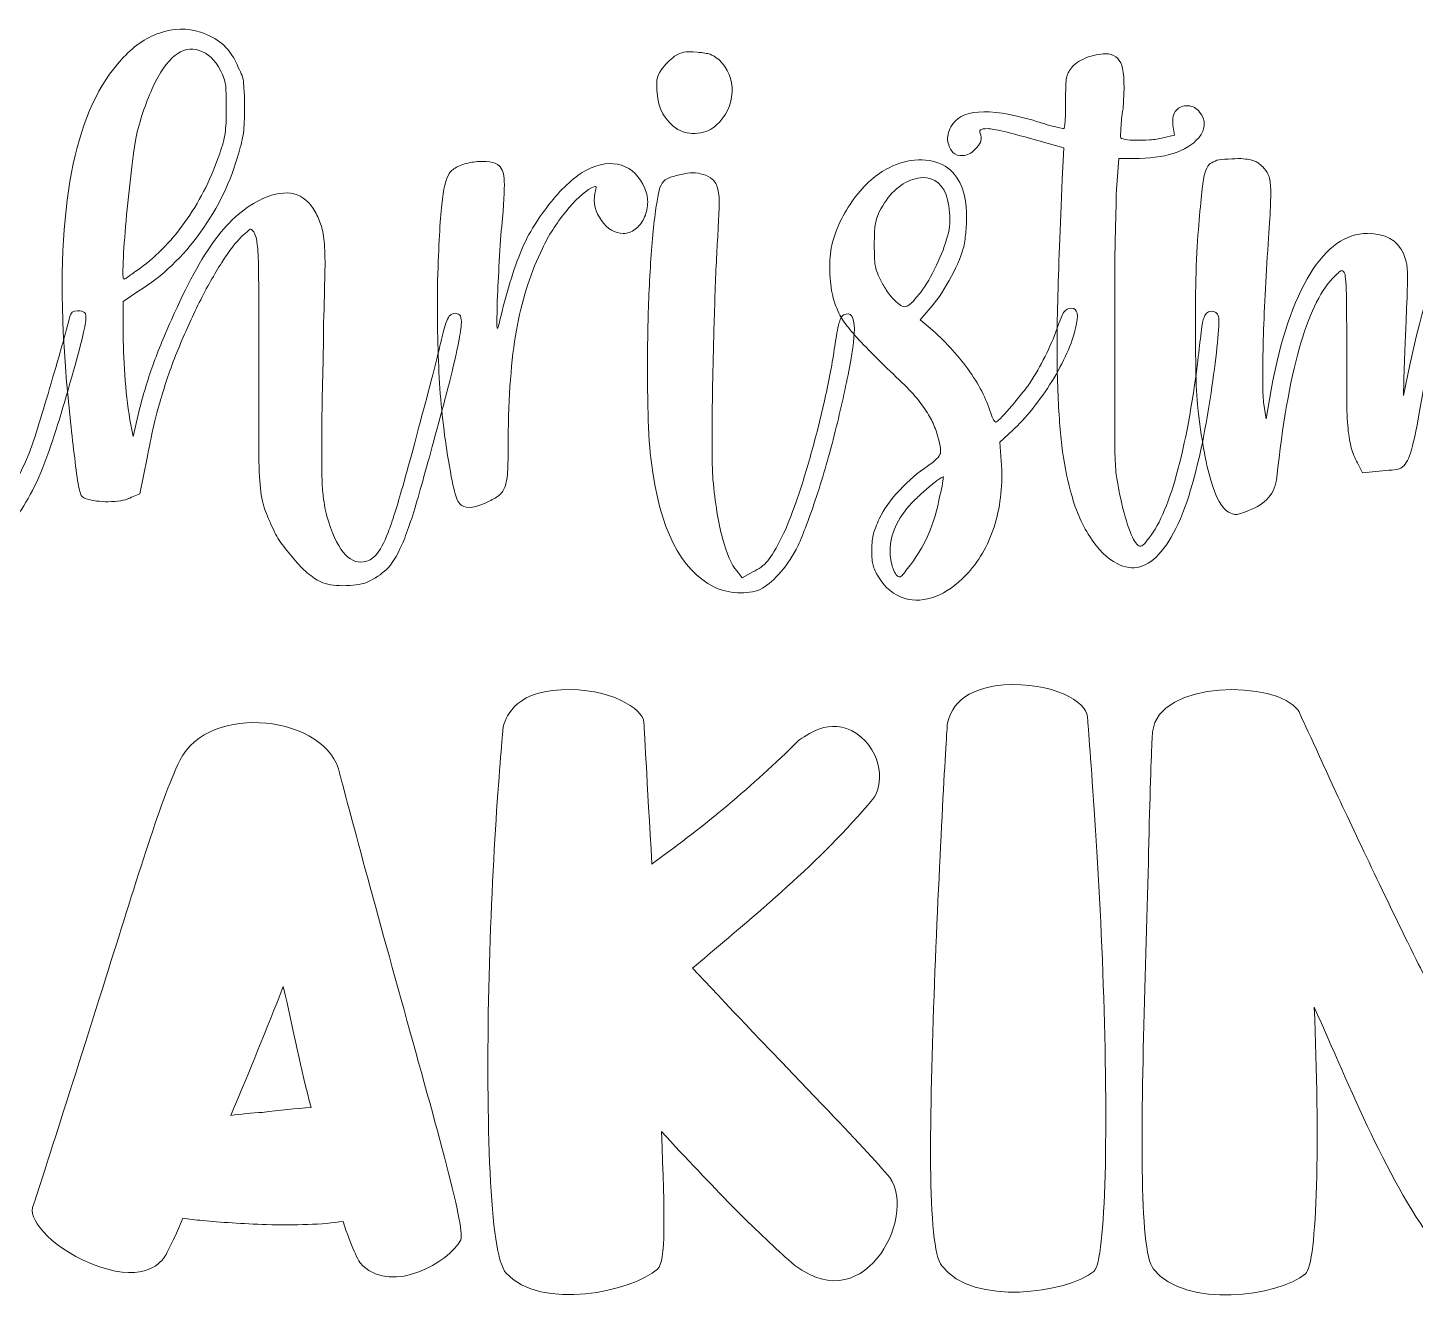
# Model space of a CAD drawing. Header units: inches. Extents: x 93 to 987, y -814 to -266.
# Drawn here: x 321.8 to 686.9, y -603.7 to -265.6 of the extents above; entities that cross this region are included whole.
import ezdxf

# ---------------------------------------------------------------- set-up
doc = ezdxf.new("R2010")
doc.units = ezdxf.units.IN
doc.header["$MEASUREMENT"] = 0
doc.layers.add('Layer 1', color=7, linetype='Continuous')

# ---------------------------------------------------------------- blocks, each defined once
blk = doc.blocks.new('block 51')
at = {"layer": 'Layer 1', "lineweight": 0}
for points, knots in [([(604.83, -517.55), (606.08, -553.37), (605.67, -590.03), (602.31, -592.96), (595.19, -598.62), (570.68, -602.18), (562.3, -591.5), (558.32, -586.26), (559.16, -551.48), (560.41, -517.13), (561.04, -500.16), (561.88, -483.4), (562.51, -470.83), (563.14, -458.05), (563.77, -449.46), (563.77, -449.04), (564.18, -446.94), (565.65, -439.61), (578.64, -438.57), (591.42, -437.73), (600.43, -442.96), (600.64, -446.94), (600.64, -446.94), (603.57, -481.93), (604.83, -517.55)], [0, 0, 0, 0, 1, 1, 1, 2, 2, 2, 3, 3, 3, 4, 4, 4, 5, 5, 5, 6, 6, 6, 7, 7, 7, 8, 8, 8, 8]), ([(743.72, -458.89), (743.72, -458.89), (743.09, -467.06), (742.67, -479), (741.83, -491.36), (741.21, -507.28), (741, -523.83), (740.58, -540.17), (740.79, -556.51), (740.58, -569.5), (740.58, -582.07), (740.16, -591.08), (738.48, -592.54), (732.83, -597.36), (713.13, -602.18), (702.45, -596.52), (699.93, -595.06), (696.58, -591.5), (693.23, -587.31), (679.83, -569.92), (669.77, -544.36), (660.34, -523.41), (661.81, -557.56), (661.18, -590.87), (658.04, -593.59), (650.91, -599.46), (626.4, -602.81), (618.02, -592.33), (614.04, -587.1), (614.88, -552.32), (615.72, -518.59), (616.14, -501.83), (616.77, -485.07), (616.98, -472.5), (617.39, -459.93), (617.61, -451.55), (617.81, -450.92), (619.28, -437.1), (650.5, -437.31), (656.15, -445.27), (656.15, -445.27), (659.92, -453.44), (665.58, -465.8), (671.24, -477.95), (678.99, -494.29), (687.16, -510.84), (690.09, -516.71), (693.23, -522.57), (695.95, -528.44), (696.17, -525.92), (696.38, -523.41), (696.58, -521.11), (698.26, -504.35), (700.56, -488.01), (702.87, -475.86), (704.96, -463.7), (706.85, -455.53), (706.85, -455.11), (707.69, -453.02), (710.41, -446.53), (723.19, -447.78), (735.97, -448.83), (744.14, -455.53), (743.72, -458.89)], [0, 0, 0, 0, 1, 1, 1, 2, 2, 2, 3, 3, 3, 4, 4, 4, 5, 5, 5, 6, 6, 6, 7, 7, 7, 8, 8, 8, 9, 9, 9, 10, 10, 10, 11, 11, 11, 12, 12, 12, 13, 13, 13, 14, 14, 14, 15, 15, 15, 16, 16, 16, 17, 17, 17, 18, 18, 18, 19, 19, 19, 20, 20, 20, 21, 21, 21, 21]), ([(521.87, -589.82), (517.89, -586.26), (512.86, -581.44), (507.2, -575.78), (501.55, -569.92), (495.05, -563.21), (488.56, -556.09), (489.39, -578.72), (489.81, -590.24), (487.51, -592.33), (481.01, -598.2), (456.71, -603.44), (447.7, -593.38), (443.1, -588.35), (442.47, -552.74), (443.1, -518.38), (443.52, -501.41), (444.35, -484.23), (445.19, -471.67), (446.03, -458.89), (446.87, -450.3), (446.87, -449.67), (447.5, -447.78), (449.17, -440.45), (462.16, -439.82), (474.94, -439.19), (483.74, -444.85), (483.95, -448.41), (483.95, -448.41), (484.79, -464.33), (486.04, -485.7), (486.04, -485.7), (486.88, -485.07), (486.88, -485.07), (499.87, -475.65), (512.44, -465.38), (524.59, -453.23), (526.48, -451.97), (532.76, -446.74), (539.88, -451.34), (547.01, -456.16), (547.01, -465.38), (544.07, -468.73), (530.25, -485.28), (513.69, -498.69), (496.73, -513.14), (496.73, -513.14), (501.55, -518.17), (501.55, -518.17), (504.9, -521.73), (508.46, -525.72), (530.87, -548.97), (539.05, -557.56), (545.54, -564.47), (548.68, -568.24), (556.01, -578.51), (541.35, -607.42), (521.87, -589.82)], [0, 0, 0, 0, 1, 1, 1, 2, 2, 2, 3, 3, 3, 4, 4, 4, 5, 5, 5, 6, 6, 6, 7, 7, 7, 8, 8, 8, 9, 9, 9, 10, 10, 10, 11, 11, 11, 12, 12, 12, 13, 13, 13, 14, 14, 14, 15, 15, 15, 16, 16, 16, 17, 17, 17, 18, 18, 18, 19, 19, 19, 19]), ([(435.76, -584.58), (432.62, -590.66), (417.96, -598.83), (410, -591.5), (408.74, -590.45), (406.85, -586.05), (404.76, -579.77), (399.52, -580.6), (391.98, -580.81), (384.65, -580.6), (378.36, -580.39), (372.29, -579.97), (367.89, -579.55), (365.79, -579.35), (364.12, -579.14), (362.65, -578.93), (360.14, -584.79), (358.25, -588.35), (358.04, -588.77), (357, -590.45), (352.8, -595.89), (340.65, -591.7), (328.5, -587.52), (322.22, -579.55), (323.05, -576.2), (323.05, -576.2), (332.69, -546.45), (342.33, -515.66), (349.66, -492.62), (356.57, -469.15), (361.81, -458.47), (369.36, -442.96), (400.78, -446.53), (403.92, -462.03), (403.92, -462.03), (411.67, -491.36), (420.05, -521.32), (428.22, -551.06), (437.02, -581.23), (435.76, -584.58)], [0, 0, 0, 0, 1, 1, 1, 2, 2, 2, 3, 3, 3, 4, 4, 4, 5, 5, 5, 6, 6, 6, 7, 7, 7, 8, 8, 8, 9, 9, 9, 10, 10, 10, 11, 11, 11, 12, 12, 12, 13, 13, 13, 13]), ([(396.38, -549.81), (393.66, -539.75), (391.77, -529.49), (389.05, -517.96), (384.65, -529.07), (380.25, -539.96), (375.22, -551.9), (377.73, -551.48), (380.88, -551.27), (383.6, -551.06), (388, -550.43), (392.4, -550.02), (396.38, -549.81)], [0, 0, 0, 0, 1, 1, 1, 2, 2, 2, 3, 3, 3, 4, 4, 4, 4])]:
    blk.add_open_spline(points, degree=3, knots=knots, dxfattribs=at)
blk = doc.blocks.new('block 52')
at = {"layer": 'Layer 1', "lineweight": 0}
for points, knots in [([(435.12, -340.96), (435.56, -341.11), (435.81, -341.62), (435.89, -342.49), (435.96, -343.37), (435.81, -344.83), (435.45, -346.87), (435.08, -348.92), (434.5, -351.65), (433.7, -355.08), (432.89, -358.51), (431.76, -362.85), (430.31, -368.11), (427.97, -376.86), (426.04, -383.9), (424.51, -389.23), (422.97, -394.56), (421.55, -398.71), (420.24, -401.7), (418.92, -404.7), (417.57, -406.85), (416.19, -408.16), (414.8, -409.47), (413.16, -410.57), (411.26, -411.44), (410.09, -412.03), (408.23, -412.36), (405.68, -412.43), (403.13, -412.51), (401.05, -412.25), (399.44, -411.66), (398.57, -411.37), (397.51, -410.75), (396.27, -409.8), (395.03, -408.86), (393.82, -407.72), (392.66, -406.41), (391.49, -405.1), (390.32, -403.67), (389.15, -402.14), (387.99, -400.61), (387.11, -399.19), (386.53, -397.87), (385.5, -395.68), (384.7, -393.79), (384.12, -392.18), (383.54, -390.58), (383.14, -388.46), (382.92, -385.83), (382.7, -383.21), (382.59, -379.6), (382.59, -375), (382.59, -370.4), (382.59, -364.02), (382.59, -355.85), (382.59, -348.26), (382.59, -342.2), (382.59, -337.68), (382.59, -333.16), (382.55, -329.62), (382.48, -327.06), (382.4, -324.51), (382.26, -322.68), (382.04, -321.59), (381.82, -320.5), (381.56, -319.73), (381.27, -319.29), (380.84, -318.71), (380.51, -318.49), (380.29, -318.63), (380.07, -318.78), (379.38, -319.37), (378.21, -320.39), (376.6, -321.99), (374.82, -324.33), (372.85, -327.39), (370.88, -330.45), (368.91, -333.96), (366.94, -337.9), (364.97, -341.84), (363.11, -345.96), (361.36, -350.26), (359.61, -354.57), (358.14, -358.77), (356.98, -362.85), (356.39, -364.6), (355.74, -367.05), (355.01, -370.18), (354.28, -373.32), (353.69, -376.2), (353.26, -378.83), (353.26, -378.83), (351.29, -388.24), (351.29, -388.24), (351.29, -388.24), (349.1, -389.12), (349.1, -389.12), (347.93, -389.85), (346.18, -390.25), (343.85, -390.32), (341.51, -390.4), (339.54, -390.21), (337.93, -389.77), (336.76, -389.48), (336.07, -389.12), (335.86, -388.68), (335.64, -388.24), (335.31, -386.93), (334.87, -384.74), (334.58, -382.41), (334.25, -379.7), (333.88, -376.64), (333.52, -373.58), (333.15, -370.29), (332.79, -366.79), (332.43, -363.29), (332.1, -359.75), (331.81, -356.18), (331.52, -352.6), (331.3, -349.14), (331.15, -345.78), (329.54, -310.61), (334.65, -286.68), (346.47, -273.98), (349.39, -270.63), (352.71, -268.29), (356.43, -266.98), (360.15, -265.66), (363.76, -265.59), (367.27, -266.76), (369.45, -267.49), (371.32, -268.48), (372.85, -269.71), (374.38, -270.95), (375.73, -272.82), (376.9, -275.29), (377.33, -276.32), (377.7, -277.12), (377.99, -277.7), (378.28, -278.29), (378.46, -278.94), (378.54, -279.67), (378.61, -280.41), (378.68, -281.28), (378.76, -282.3), (378.83, -283.32), (378.87, -284.71), (378.87, -286.46), (378.87, -289.38), (378.76, -291.64), (378.54, -293.24), (378.32, -294.85), (377.92, -296.6), (377.33, -298.5), (375.29, -305.94), (371.93, -312.91), (367.27, -319.4), (362.59, -325.9), (357.2, -331.04), (351.07, -334.83), (351.07, -334.83), (346.91, -337.68), (346.91, -337.68), (346.91, -337.68), (346.91, -344.9), (346.91, -344.9), (346.91, -348.84), (347.05, -352.86), (347.35, -356.94), (347.64, -361.03), (348.08, -364.97), (348.66, -368.76), (348.66, -368.76), (349.54, -373.14), (349.54, -373.14), (349.54, -373.14), (350.85, -367.45), (350.85, -367.45), (351.87, -363.22), (353.07, -359.13), (354.46, -355.19), (355.85, -351.25), (357.56, -347.02), (359.61, -342.49), (363.55, -333.45), (367.41, -326.37), (371.21, -321.26), (375, -316.16), (379.16, -312.58), (383.68, -310.54), (389.95, -307.77), (394.55, -308.93), (397.47, -314.04), (398.05, -315.21), (398.57, -316.41), (399.01, -317.65), (399.44, -318.89), (399.73, -320.53), (399.88, -322.57), (400.02, -324.62), (400.06, -327.28), (399.99, -330.56), (399.91, -333.85), (399.81, -338.12), (399.66, -343.37), (399.66, -346), (399.62, -348.84), (399.55, -351.91), (399.48, -354.97), (399.41, -357.96), (399.33, -360.88), (399.26, -363.8), (399.22, -366.57), (399.22, -369.2), (399.22, -371.82), (399.22, -374.09), (399.22, -375.98), (399.22, -378.9), (399.22, -381.28), (399.22, -383.1), (399.22, -384.93), (399.3, -386.49), (399.44, -387.8), (399.59, -389.12), (399.73, -390.25), (399.88, -391.2), (400.02, -392.15), (400.24, -393.13), (400.54, -394.15), (403.02, -402.76), (406.23, -406.78), (410.17, -406.19), (411.34, -406.05), (412.43, -405.43), (413.45, -404.33), (414.47, -403.24), (415.53, -401.27), (416.63, -398.42), (417.72, -395.57), (419, -391.56), (420.46, -386.38), (421.91, -381.2), (423.74, -374.45), (425.93, -366.13), (427.1, -361.9), (428.15, -357.89), (429.1, -354.1), (430.05, -350.3), (430.67, -347.75), (430.96, -346.43), (431.54, -343.95), (432.13, -342.31), (432.71, -341.51), (433.29, -340.71), (434.1, -340.52), (435.12, -340.96)], [0, 0, 0, 0, 1, 1, 1, 2, 2, 2, 3, 3, 3, 4, 4, 4, 5, 5, 5, 6, 6, 6, 7, 7, 7, 8, 8, 8, 9, 9, 9, 10, 10, 10, 11, 11, 11, 12, 12, 12, 13, 13, 13, 14, 14, 14, 15, 15, 15, 16, 16, 16, 17, 17, 17, 18, 18, 18, 19, 19, 19, 20, 20, 20, 21, 21, 21, 22, 22, 22, 23, 23, 23, 24, 24, 24, 25, 25, 25, 26, 26, 26, 27, 27, 27, 28, 28, 28, 29, 29, 29, 30, 30, 30, 31, 31, 31, 32, 32, 32, 33, 33, 33, 34, 34, 34, 35, 35, 35, 36, 36, 36, 37, 37, 37, 38, 38, 38, 39, 39, 39, 40, 40, 40, 41, 41, 41, 42, 42, 42, 43, 43, 43, 44, 44, 44, 45, 45, 45, 46, 46, 46, 47, 47, 47, 48, 48, 48, 49, 49, 49, 50, 50, 50, 51, 51, 51, 52, 52, 52, 53, 53, 53, 54, 54, 54, 55, 55, 55, 56, 56, 56, 57, 57, 57, 58, 58, 58, 59, 59, 59, 60, 60, 60, 61, 61, 61, 62, 62, 62, 63, 63, 63, 64, 64, 64, 65, 65, 65, 66, 66, 66, 67, 67, 67, 68, 68, 68, 69, 69, 69, 70, 70, 70, 71, 71, 71, 72, 72, 72, 73, 73, 73, 74, 74, 74, 75, 75, 75, 76, 76, 76, 77, 77, 77, 78, 78, 78, 79, 79, 79, 80, 80, 80, 81, 81, 81, 82, 82, 82, 83, 83, 83, 84, 84, 84, 85, 85, 85, 85]), ([(350.41, -293.9), (349.97, -296.24), (349.5, -299.52), (348.99, -303.75), (348.48, -307.98), (348.04, -312.18), (347.68, -316.34), (347.31, -320.5), (347.05, -324.11), (346.91, -327.17), (346.76, -330.24), (346.83, -331.77), (347.13, -331.77), (347.27, -331.77), (347.75, -331.48), (348.55, -330.89), (349.35, -330.31), (350.26, -329.66), (351.29, -328.92), (355.96, -325.57), (360.11, -321.23), (363.76, -315.9), (367.41, -310.57), (370.25, -304.85), (372.3, -298.72), (373.03, -296.68), (373.5, -294.89), (373.72, -293.35), (373.94, -291.82), (374.05, -289.6), (374.05, -286.68), (374.05, -283.61), (373.98, -281.57), (373.83, -280.55), (373.68, -279.53), (373.25, -278.29), (372.52, -276.83), (371.06, -274.06), (369.2, -272.31), (366.94, -271.57), (364.67, -270.84), (362.52, -271.28), (360.48, -272.89), (358.44, -274.64), (356.54, -277.37), (354.79, -281.1), (353.04, -284.82), (351.58, -289.09), (350.41, -293.9)], [0, 0, 0, 0, 1, 1, 1, 2, 2, 2, 3, 3, 3, 4, 4, 4, 5, 5, 5, 6, 6, 6, 7, 7, 7, 8, 8, 8, 9, 9, 9, 10, 10, 10, 11, 11, 11, 12, 12, 12, 13, 13, 13, 14, 14, 14, 15, 15, 15, 16, 16, 16, 16]), ([(492.9, -292.37), (489.4, -290.04), (487.58, -286.82), (487.43, -282.74), (487.28, -280.99), (487.28, -279.75), (487.43, -279.02), (487.58, -278.29), (487.94, -277.48), (488.53, -276.61), (489.54, -275.29), (490.72, -274.13), (492.03, -273.11), (492.9, -272.53), (493.7, -272.16), (494.44, -272.01), (495.16, -271.87), (496.33, -271.87), (497.94, -272.01), (499.54, -272.16), (500.67, -272.34), (501.33, -272.56), (501.99, -272.78), (502.75, -273.25), (503.63, -273.98), (506.11, -276.32), (507.28, -279.16), (507.13, -282.52), (506.98, -285.88), (505.6, -288.79), (502.97, -291.27), (501.8, -292.44), (500.2, -293.13), (498.16, -293.35), (496.11, -293.57), (494.36, -293.24), (492.9, -292.37)], [0, 0, 0, 0, 1, 1, 1, 2, 2, 2, 3, 3, 3, 4, 4, 4, 5, 5, 5, 6, 6, 6, 7, 7, 7, 8, 8, 8, 9, 9, 9, 10, 10, 10, 11, 11, 11, 12, 12, 12, 12]), ([(631.24, -342.06), (631.53, -340.89), (632.19, -340.27), (633.21, -340.2), (634.23, -340.12), (634.89, -340.6), (635.18, -341.62), (635.32, -342.2), (635.25, -344.1), (634.96, -347.31), (634.67, -350.52), (634.23, -354.24), (633.65, -358.47), (633.06, -362.71), (632.37, -366.98), (631.57, -371.28), (630.77, -375.58), (630, -379.12), (629.27, -381.89), (626.79, -391.96), (623.72, -399.15), (620.08, -403.45), (616.43, -407.76), (612.56, -408.82), (608.48, -406.63), (605.85, -405.32), (603.44, -402.94), (601.25, -399.51), (599.07, -396.09), (597.38, -392.11), (596.22, -387.58), (595.2, -383.79), (594.43, -379.78), (593.92, -375.55), (593.41, -371.32), (593.04, -366.13), (592.82, -360.01), (592.61, -353.88), (592.61, -346.43), (592.82, -337.68), (593.04, -328.92), (593.45, -318.2), (594.03, -305.5), (594.03, -305.5), (594.47, -297.18), (594.47, -297.18), (594.47, -297.18), (585.71, -294.78), (585.71, -294.78), (583.23, -294.05), (580.9, -293.43), (578.71, -292.92), (576.52, -292.41), (575.13, -292.15), (574.55, -292.15), (573.38, -292.15), (572.69, -292.26), (572.47, -292.48), (572.25, -292.7), (572.29, -293.17), (572.58, -293.9), (572.72, -294.63), (572.69, -295.25), (572.47, -295.76), (572.25, -296.27), (571.78, -296.89), (571.05, -297.62), (570.03, -298.64), (568.97, -299.19), (567.87, -299.26), (566.78, -299.34), (565.9, -299.04), (565.25, -298.39), (564.59, -297.73), (564.15, -296.78), (563.93, -295.54), (563.71, -294.3), (563.97, -293.03), (564.7, -291.71), (567.18, -287.04), (574.41, -286.46), (586.37, -289.96), (588.56, -290.69), (590.42, -291.24), (591.95, -291.6), (593.48, -291.97), (594.32, -292.15), (594.47, -292.15), (594.61, -292.15), (594.72, -291.46), (594.8, -290.07), (594.87, -288.69), (594.9, -287.04), (594.9, -285.15), (594.9, -281.79), (594.98, -279.67), (595.12, -278.8), (595.27, -277.92), (595.7, -277.05), (596.44, -276.17), (597.16, -275.15), (598.44, -274.28), (600.27, -273.54), (602.09, -272.82), (603.8, -272.45), (605.41, -272.45), (607.6, -272.45), (609.02, -273.47), (609.68, -275.51), (610.34, -277.56), (610.45, -281.35), (610.01, -286.9), (609.71, -288.79), (609.53, -290.47), (609.46, -291.93), (609.38, -293.39), (609.35, -294.19), (609.35, -294.34), (609.35, -294.63), (609.75, -294.85), (610.56, -294.99), (611.36, -295.14), (612.31, -295.21), (613.4, -295.21), (614.5, -295.21), (615.7, -295.18), (617.01, -295.1), (618.33, -295.03), (619.49, -294.85), (620.52, -294.56), (620.52, -294.56), (623.58, -293.9), (623.58, -293.9), (623.58, -293.9), (623.14, -291.27), (623.14, -291.27), (622.99, -289.38), (623.29, -288.06), (624.02, -287.33), (624.75, -286.46), (625.77, -286.06), (627.08, -286.13), (628.4, -286.21), (629.41, -286.75), (630.15, -287.77), (631.9, -289.96), (631.82, -292.22), (629.93, -294.56), (626.72, -298.21), (621.02, -300.03), (612.85, -300.03), (612.85, -300.03), (608.91, -300.03), (608.91, -300.03), (608.91, -300.03), (608.26, -308.13), (608.26, -308.13), (608.26, -309.3), (608.22, -311.23), (608.15, -313.93), (608.07, -316.63), (608, -319.84), (607.93, -323.56), (607.85, -327.28), (607.82, -331.37), (607.82, -335.82), (607.82, -340.27), (607.82, -344.76), (607.82, -349.28), (607.82, -357.31), (607.82, -363.58), (607.82, -368.11), (607.82, -372.63), (607.85, -376.13), (607.93, -378.61), (608, -381.09), (608.15, -382.95), (608.37, -384.19), (608.58, -385.43), (608.84, -386.78), (609.13, -388.24), (609.86, -391.89), (610.67, -394.92), (611.54, -397.33), (612.42, -399.73), (613.22, -401.23), (613.95, -401.81), (614.53, -402.4), (615.33, -401.96), (616.36, -400.5), (619.28, -397.15), (621.86, -391.34), (624.13, -383.1), (626.39, -374.86), (628.25, -364.9), (629.71, -353.22), (630, -350.45), (630.29, -347.97), (630.59, -345.78), (630.87, -343.59), (631.09, -342.35), (631.24, -342.06)], [0, 0, 0, 0, 1, 1, 1, 2, 2, 2, 3, 3, 3, 4, 4, 4, 5, 5, 5, 6, 6, 6, 7, 7, 7, 8, 8, 8, 9, 9, 9, 10, 10, 10, 11, 11, 11, 12, 12, 12, 13, 13, 13, 14, 14, 14, 15, 15, 15, 16, 16, 16, 17, 17, 17, 18, 18, 18, 19, 19, 19, 20, 20, 20, 21, 21, 21, 22, 22, 22, 23, 23, 23, 24, 24, 24, 25, 25, 25, 26, 26, 26, 27, 27, 27, 28, 28, 28, 29, 29, 29, 30, 30, 30, 31, 31, 31, 32, 32, 32, 33, 33, 33, 34, 34, 34, 35, 35, 35, 36, 36, 36, 37, 37, 37, 38, 38, 38, 39, 39, 39, 40, 40, 40, 41, 41, 41, 42, 42, 42, 43, 43, 43, 44, 44, 44, 45, 45, 45, 46, 46, 46, 47, 47, 47, 48, 48, 48, 49, 49, 49, 50, 50, 50, 51, 51, 51, 52, 52, 52, 53, 53, 53, 54, 54, 54, 55, 55, 55, 56, 56, 56, 57, 57, 57, 58, 58, 58, 59, 59, 59, 60, 60, 60, 61, 61, 61, 62, 62, 62, 63, 63, 63, 64, 64, 64, 65, 65, 65, 66, 66, 66, 67, 67, 67, 67]), ([(468.83, -303.09), (472.18, -301.34), (475.25, -300.91), (478.02, -301.78), (480.79, -302.66), (482.84, -304.7), (484.15, -307.91), (484.73, -309.22), (484.99, -310.57), (484.92, -311.96), (484.84, -313.35), (484.51, -314.62), (483.93, -315.79), (483.35, -316.96), (482.58, -317.91), (481.63, -318.63), (480.68, -319.37), (479.63, -319.73), (478.46, -319.73), (476.27, -319.73), (474.37, -318.6), (472.77, -316.34), (471.16, -314.08), (470.58, -311.71), (471.02, -309.22), (471.31, -308.2), (471.42, -307.62), (471.35, -307.47), (471.27, -307.33), (470.87, -307.4), (470.14, -307.69), (468.1, -308.86), (465.84, -310.97), (463.36, -314.04), (460.87, -317.1), (458.83, -320.32), (457.23, -323.67), (454.31, -329.66), (452.12, -336.37), (450.66, -343.81), (449.2, -351.25), (448.4, -360.59), (448.25, -371.82), (448.25, -375.76), (448.22, -378.83), (448.14, -381.02), (448.07, -383.21), (447.85, -384.89), (447.49, -386.05), (447.12, -387.22), (446.61, -388.06), (445.95, -388.57), (445.3, -389.08), (444.38, -389.63), (443.22, -390.21), (439.72, -391.96), (437.31, -392.33), (436, -391.31), (435.26, -390.87), (434.68, -389.85), (434.24, -388.24), (433.81, -386.64), (433.22, -383.72), (432.49, -379.49), (431.33, -372.63), (430.52, -365.37), (430.08, -357.71), (429.65, -350.05), (429.5, -341.48), (429.65, -331.99), (429.94, -322.94), (430.3, -316.34), (430.74, -312.18), (431.18, -308.02), (431.84, -305.28), (432.71, -303.97), (433.15, -303.24), (433.92, -302.62), (435.01, -302.11), (436.1, -301.6), (437.31, -301.23), (438.62, -301.01), (439.94, -300.8), (441.21, -300.72), (442.45, -300.8), (443.69, -300.87), (444.68, -301.12), (445.41, -301.56), (446.43, -302.29), (447.01, -303.53), (447.16, -305.28), (447.3, -307.03), (447.16, -310.54), (446.72, -315.79), (446.43, -318.42), (446.17, -321.7), (445.95, -325.64), (445.74, -329.58), (445.55, -333.01), (445.41, -335.93), (445.26, -341.04), (445.22, -343.88), (445.3, -344.46), (445.37, -345.05), (445.63, -344.39), (446.06, -342.49), (446.79, -339.43), (447.67, -336.18), (448.69, -332.75), (449.71, -329.33), (450.73, -326.44), (451.76, -324.11), (452.63, -321.92), (453.76, -319.73), (455.15, -317.54), (456.53, -315.35), (457.99, -313.31), (459.53, -311.41), (461.06, -309.52), (462.63, -307.84), (464.23, -306.38), (465.84, -304.92), (467.37, -303.83), (468.83, -303.09)], [0, 0, 0, 0, 1, 1, 1, 2, 2, 2, 3, 3, 3, 4, 4, 4, 5, 5, 5, 6, 6, 6, 7, 7, 7, 8, 8, 8, 9, 9, 9, 10, 10, 10, 11, 11, 11, 12, 12, 12, 13, 13, 13, 14, 14, 14, 15, 15, 15, 16, 16, 16, 17, 17, 17, 18, 18, 18, 19, 19, 19, 20, 20, 20, 21, 21, 21, 22, 22, 22, 23, 23, 23, 24, 24, 24, 25, 25, 25, 26, 26, 26, 27, 27, 27, 28, 28, 28, 29, 29, 29, 30, 30, 30, 31, 31, 31, 32, 32, 32, 33, 33, 33, 34, 34, 34, 35, 35, 35, 36, 36, 36, 37, 37, 37, 38, 38, 38, 39, 39, 39, 40, 40, 40, 41, 41, 41, 41]), ([(596.44, -339.43), (598.04, -339.43), (598.41, -341.18), (597.53, -344.68), (597.09, -346.58), (596.33, -348.77), (595.23, -351.25), (594.14, -353.73), (592.82, -356.21), (591.29, -358.69), (589.76, -361.18), (588.08, -363.54), (586.26, -365.81), (584.43, -368.07), (582.65, -370), (580.9, -371.61), (580.9, -371.61), (577.61, -374.67), (577.61, -374.67), (577.61, -374.67), (578.05, -380.8), (578.05, -380.8), (578.34, -386.64), (577.68, -392.04), (576.08, -397), (574.47, -401.96), (571.99, -406.19), (568.64, -409.69), (566.16, -412.32), (563.49, -414.18), (560.65, -415.27), (557.8, -416.37), (555.14, -416.55), (552.66, -415.82), (549.74, -414.95), (547.41, -413.05), (545.65, -410.13), (544.92, -408.97), (544.45, -407.94), (544.23, -407.07), (544.01, -406.19), (543.9, -404.88), (543.9, -403.13), (543.9, -401.23), (544.05, -399.77), (544.34, -398.75), (544.63, -397.73), (545.14, -396.42), (545.87, -394.81), (547.04, -392.33), (548.83, -389.81), (551.24, -387.26), (553.64, -384.71), (556.09, -382.63), (558.57, -381.02), (560.61, -379.56), (561.74, -378.43), (561.96, -377.63), (562.18, -376.83), (561.85, -375.04), (560.98, -372.26), (560.54, -370.81), (559.99, -369.49), (559.34, -368.32), (558.68, -367.16), (557.87, -365.92), (556.93, -364.6), (555.98, -363.29), (554.7, -361.83), (553.1, -360.22), (551.49, -358.62), (549.45, -356.65), (546.97, -354.31), (544.63, -351.98), (542.7, -350.01), (541.17, -348.4), (539.64, -346.8), (538.36, -345.34), (537.34, -344.03), (536.31, -342.71), (535.55, -341.48), (535.04, -340.31), (534.53, -339.14), (534.05, -337.75), (533.62, -336.15), (533.18, -334.39), (532.92, -332.21), (532.85, -329.58), (532.78, -326.95), (532.96, -324.69), (533.4, -322.79), (534.42, -318.56), (536.35, -314.51), (539.2, -310.65), (542.04, -306.78), (545.14, -304.04), (548.5, -302.44), (550.98, -301.12), (553.53, -300.43), (556.16, -300.36), (558.79, -300.29), (561.12, -300.83), (563.17, -302), (566.96, -304.48), (568.86, -308.86), (568.86, -315.13), (568.86, -316.59), (568.78, -318.09), (568.64, -319.62), (568.49, -321.15), (568.27, -322.5), (567.98, -323.67), (567.25, -326.15), (566.01, -328.96), (564.26, -332.1), (562.51, -335.24), (560.83, -337.68), (559.23, -339.43), (559.23, -339.43), (556.6, -342.49), (556.6, -342.49), (556.6, -342.49), (559.23, -344.68), (559.23, -344.68), (563.02, -347.89), (566.34, -351.47), (569.18, -355.41), (572.03, -359.35), (574.04, -363.22), (575.21, -367.01), (575.79, -368.62), (576.23, -369.42), (576.52, -369.42), (576.66, -369.42), (577.1, -369.06), (577.83, -368.32), (578.56, -367.59), (579.36, -366.72), (580.24, -365.7), (581.12, -364.68), (582.02, -363.58), (582.98, -362.41), (583.92, -361.25), (584.76, -360.15), (585.49, -359.13), (588.41, -354.61), (590.82, -349.79), (592.71, -344.68), (593.45, -342.49), (594.03, -341.07), (594.47, -340.42), (594.9, -339.76), (595.56, -339.43), (596.44, -339.43)], [0, 0, 0, 0, 1, 1, 1, 2, 2, 2, 3, 3, 3, 4, 4, 4, 5, 5, 5, 6, 6, 6, 7, 7, 7, 8, 8, 8, 9, 9, 9, 10, 10, 10, 11, 11, 11, 12, 12, 12, 13, 13, 13, 14, 14, 14, 15, 15, 15, 16, 16, 16, 17, 17, 17, 18, 18, 18, 19, 19, 19, 20, 20, 20, 21, 21, 21, 22, 22, 22, 23, 23, 23, 24, 24, 24, 25, 25, 25, 26, 26, 26, 27, 27, 27, 28, 28, 28, 29, 29, 29, 30, 30, 30, 31, 31, 31, 32, 32, 32, 33, 33, 33, 34, 34, 34, 35, 35, 35, 36, 36, 36, 37, 37, 37, 38, 38, 38, 39, 39, 39, 40, 40, 40, 41, 41, 41, 42, 42, 42, 43, 43, 43, 44, 44, 44, 45, 45, 45, 46, 46, 46, 47, 47, 47, 48, 48, 48, 49, 49, 49, 50, 50, 50, 51, 51, 51, 51]), ([(756.01, -340.96), (756.59, -341.11), (756.96, -341.55), (757.1, -342.27), (757.24, -343.01), (757.13, -344.39), (756.77, -346.43), (756.41, -348.48), (755.68, -351.32), (754.59, -354.97), (753.49, -358.62), (752.07, -363.43), (750.32, -369.42), (748.42, -375.55), (746.74, -380.77), (745.28, -385.07), (743.82, -389.37), (742.44, -392.95), (741.12, -395.79), (739.81, -398.64), (738.57, -400.83), (737.4, -402.36), (736.23, -403.89), (735.07, -404.95), (733.9, -405.53), (731.42, -406.99), (728.94, -406.7), (726.46, -404.66), (724.7, -403.2), (723.32, -401.23), (722.3, -398.75), (721.27, -396.27), (720.51, -392.99), (720, -388.9), (719.49, -384.82), (719.23, -379.7), (719.23, -373.58), (719.23, -367.45), (719.45, -359.86), (719.89, -350.81), (720.33, -342.49), (720.58, -335.64), (720.66, -330.24), (720.73, -324.84), (720.66, -320.46), (720.44, -317.1), (720.22, -313.75), (719.81, -311.27), (719.23, -309.66), (718.65, -308.06), (717.85, -306.89), (716.82, -306.16), (714.93, -304.99), (712.63, -305.65), (709.93, -308.13), (707.23, -310.61), (704.49, -314.62), (701.72, -320.17), (698.51, -326.44), (695.81, -333.38), (693.62, -340.96), (691.44, -348.55), (689.47, -357.74), (687.71, -368.54), (686.84, -373.21), (686.07, -376.46), (685.41, -378.28), (684.76, -380.11), (683.84, -381.24), (682.68, -381.68), (682.38, -381.82), (681.73, -381.93), (680.71, -382), (679.69, -382.08), (678.59, -382.19), (677.42, -382.33), (677.42, -382.33), (673.05, -382.77), (673.05, -382.77), (673.05, -382.77), (671.73, -380.14), (671.73, -380.14), (671, -378.83), (670.46, -377.52), (670.09, -376.2), (669.73, -374.89), (669.43, -373.18), (669.22, -371.06), (669, -368.95), (668.89, -366.24), (668.89, -362.96), (668.89, -359.68), (668.89, -355.48), (668.89, -350.37), (668.89, -344.25), (668.85, -339.39), (668.78, -335.82), (668.71, -332.24), (668.52, -330.31), (668.23, -330.02), (667.94, -329.58), (667.65, -329.44), (667.36, -329.58), (667.06, -329.73), (666.34, -330.38), (665.17, -331.55), (658.31, -338.85), (653.42, -356.28), (650.5, -383.86), (650.06, -388.1), (647.58, -391.02), (643.06, -392.62), (641.45, -393.35), (640.36, -393.71), (639.78, -393.71), (639.19, -393.71), (638.54, -393.5), (637.81, -393.06), (636.06, -392.18), (634.49, -389.37), (633.1, -384.63), (631.71, -379.89), (630.59, -373.58), (629.71, -365.7), (629.42, -363.07), (629.23, -359.49), (629.16, -354.97), (629.09, -350.45), (629.05, -345.74), (629.05, -340.85), (629.05, -335.96), (629.16, -331.19), (629.38, -326.51), (629.6, -321.85), (629.86, -318.05), (630.15, -315.13), (630.44, -311.78), (630.69, -309.19), (630.91, -307.36), (631.13, -305.54), (631.42, -304.15), (631.79, -303.2), (632.15, -302.26), (632.55, -301.64), (632.99, -301.34), (633.43, -301.05), (634.01, -300.76), (634.74, -300.47), (635.47, -300.32), (636.45, -300.21), (637.7, -300.14), (638.94, -300.07), (640.07, -300.03), (641.09, -300.03), (642.7, -300.18), (643.83, -300.36), (644.48, -300.58), (645.14, -300.8), (645.91, -301.34), (646.78, -302.22), (647.36, -302.8), (647.84, -303.46), (648.2, -304.19), (648.57, -304.92), (648.78, -306.05), (648.86, -307.58), (648.93, -309.11), (648.89, -311.16), (648.75, -313.71), (648.61, -316.27), (648.39, -319.73), (648.09, -324.11), (647.8, -328.78), (647.55, -333.23), (647.33, -337.46), (647.11, -341.69), (646.96, -345.6), (646.89, -349.17), (646.82, -352.75), (646.78, -355.81), (646.78, -358.36), (646.78, -360.92), (646.85, -362.85), (647, -364.17), (647, -364.17), (647.66, -368.54), (647.66, -368.54), (647.66, -368.54), (648.97, -360.88), (648.97, -360.88), (651.45, -347.6), (654.88, -337.43), (659.26, -330.35), (663.64, -323.27), (668.67, -319.73), (674.36, -319.73), (679.03, -319.73), (682.17, -321.48), (683.78, -324.98), (684.06, -325.72), (684.32, -326.44), (684.54, -327.17), (684.76, -327.9), (684.87, -329.18), (684.87, -331), (684.87, -332.83), (684.79, -335.6), (684.65, -339.32), (684.5, -343.04), (684.28, -348.26), (683.99, -354.97), (683.99, -354.97), (683.78, -362.41), (683.78, -362.41), (683.78, -362.41), (685.52, -354.31), (685.52, -354.31), (688.59, -339.43), (692.64, -327.21), (697.67, -317.65), (702.71, -308.09), (708, -302.51), (713.54, -300.91), (716.02, -300.18), (718.72, -299.88), (721.64, -300.03), (724.56, -300.18), (726.82, -300.76), (728.43, -301.78), (729.88, -302.8), (731.2, -304.45), (732.37, -306.71), (733.53, -308.97), (734.48, -311.49), (735.21, -314.26), (736.53, -320.68), (736.53, -334.03), (735.21, -354.31), (734.77, -360.3), (734.45, -365.37), (734.23, -369.53), (734.01, -373.69), (733.94, -377.3), (734.01, -380.36), (734.08, -383.43), (734.3, -386.02), (734.67, -388.13), (735.03, -390.25), (735.5, -392.18), (736.09, -393.93), (736.38, -394.37), (736.75, -394.04), (737.18, -392.95), (737.62, -391.85), (738.64, -389.19), (740.25, -384.96), (740.83, -383.5), (741.7, -380.84), (742.87, -376.97), (744.04, -373.1), (745.28, -369.02), (746.6, -364.71), (747.91, -360.41), (749.14, -356.36), (750.32, -352.56), (751.48, -348.77), (752.21, -346.22), (752.51, -344.9), (753.23, -341.69), (754.4, -340.38), (756.01, -340.96)], [0, 0, 0, 0, 1, 1, 1, 2, 2, 2, 3, 3, 3, 4, 4, 4, 5, 5, 5, 6, 6, 6, 7, 7, 7, 8, 8, 8, 9, 9, 9, 10, 10, 10, 11, 11, 11, 12, 12, 12, 13, 13, 13, 14, 14, 14, 15, 15, 15, 16, 16, 16, 17, 17, 17, 18, 18, 18, 19, 19, 19, 20, 20, 20, 21, 21, 21, 22, 22, 22, 23, 23, 23, 24, 24, 24, 25, 25, 25, 26, 26, 26, 27, 27, 27, 28, 28, 28, 29, 29, 29, 30, 30, 30, 31, 31, 31, 32, 32, 32, 33, 33, 33, 34, 34, 34, 35, 35, 35, 36, 36, 36, 37, 37, 37, 38, 38, 38, 39, 39, 39, 40, 40, 40, 41, 41, 41, 42, 42, 42, 43, 43, 43, 44, 44, 44, 45, 45, 45, 46, 46, 46, 47, 47, 47, 48, 48, 48, 49, 49, 49, 50, 50, 50, 51, 51, 51, 52, 52, 52, 53, 53, 53, 54, 54, 54, 55, 55, 55, 56, 56, 56, 57, 57, 57, 58, 58, 58, 59, 59, 59, 60, 60, 60, 61, 61, 61, 62, 62, 62, 63, 63, 63, 64, 64, 64, 65, 65, 65, 66, 66, 66, 67, 67, 67, 68, 68, 68, 69, 69, 69, 70, 70, 70, 71, 71, 71, 72, 72, 72, 73, 73, 73, 74, 74, 74, 75, 75, 75, 76, 76, 76, 77, 77, 77, 78, 78, 78, 79, 79, 79, 80, 80, 80, 81, 81, 81, 82, 82, 82, 83, 83, 83, 84, 84, 84, 85, 85, 85, 86, 86, 86, 87, 87, 87, 88, 88, 88, 89, 89, 89, 90, 90, 90, 90]), ([(246.44, -338.99), (239, -345.27), (232.72, -350.45), (227.62, -354.53), (222.51, -358.62), (217.91, -362.12), (213.83, -365.04), (209.74, -367.96), (205.8, -370.55), (202.01, -372.81), (198.21, -375.07), (193.91, -377.37), (189.09, -379.7), (183.98, -382.33), (179.17, -384.49), (174.64, -386.16), (170.12, -387.84), (165.63, -389.16), (161.18, -390.1), (156.73, -391.05), (152.21, -391.63), (147.61, -391.85), (143.02, -392.07), (138.02, -391.96), (132.62, -391.52), (128.53, -391.23), (125.1, -390.76), (122.33, -390.1), (119.56, -389.45), (116.56, -388.32), (113.36, -386.71), (111.31, -385.69), (109.67, -384.74), (108.43, -383.86), (107.19, -382.99), (105.55, -381.53), (103.51, -379.49), (96.5, -372.48), (93, -364.75), (93, -356.28), (93, -351.47), (93.87, -347.38), (95.63, -344.03), (97.38, -340.67), (99.49, -338.99), (101.97, -338.99), (104.02, -338.99), (105.37, -339.83), (106.02, -341.51), (106.68, -343.19), (106.2, -344.83), (104.6, -346.43), (103.58, -347.46), (102.41, -347.82), (101.1, -347.53), (100.08, -347.38), (99.42, -347.38), (99.13, -347.53), (98.84, -347.67), (98.54, -348.33), (98.25, -349.5), (97.52, -352.56), (97.49, -356.1), (98.14, -360.12), (98.8, -364.13), (100.08, -367.59), (101.97, -370.51), (103.29, -372.7), (105.26, -374.96), (107.88, -377.3), (110.51, -379.63), (112.92, -381.38), (115.11, -382.55), (117, -383.43), (118.75, -384.16), (120.36, -384.74), (121.96, -385.32), (123.72, -385.8), (125.61, -386.16), (127.51, -386.53), (129.66, -386.78), (132.07, -386.93), (134.48, -387.08), (137.36, -387.15), (140.72, -387.15), (144.07, -387.15), (146.99, -387.11), (149.47, -387.04), (151.95, -386.97), (154.21, -386.78), (156.26, -386.49), (158.3, -386.2), (160.27, -385.8), (162.17, -385.29), (164.06, -384.78), (166.25, -384.08), (168.74, -383.21), (172.38, -382.04), (176.4, -380.47), (180.77, -378.5), (185.15, -376.53), (189.6, -374.31), (194.13, -371.82), (198.65, -369.35), (203.06, -366.68), (207.37, -363.83), (211.67, -360.99), (215.72, -358.11), (219.52, -355.19), (221.12, -354.02), (223.86, -351.83), (227.73, -348.62), (231.59, -345.42), (235.57, -342.13), (239.66, -338.77), (245.2, -334.25), (249.98, -330.38), (253.99, -327.17), (258, -323.96), (261.58, -321.23), (264.72, -318.96), (267.86, -316.7), (270.7, -314.8), (273.26, -313.27), (275.81, -311.74), (278.4, -310.32), (281.03, -309), (283.07, -307.98), (284.64, -307.29), (285.73, -306.92), (286.83, -306.56), (288.17, -306.31), (289.78, -306.16), (295.76, -303.39), (301.42, -303.06), (306.74, -305.17), (312.07, -307.29), (315.68, -311.63), (317.58, -318.2), (317.87, -319.37), (318.09, -320.79), (318.24, -322.47), (318.38, -324.15), (318.46, -325.93), (318.46, -327.83), (318.46, -329.73), (318.38, -331.48), (318.24, -333.08), (318.09, -334.69), (317.87, -335.93), (317.58, -336.8), (317, -338.41), (316.12, -339.21), (314.95, -339.21), (313.78, -339.36), (312.98, -339.1), (312.55, -338.44), (312.11, -337.79), (312.25, -336.88), (312.98, -335.71), (313.13, -335.27), (313.27, -334.32), (313.42, -332.86), (313.56, -331.41), (313.64, -329.8), (313.64, -328.05), (313.64, -326.3), (313.6, -324.62), (313.53, -323.01), (313.46, -321.41), (313.27, -320.17), (312.98, -319.29), (312.25, -316.52), (310.94, -314.19), (309.04, -312.29), (307.15, -310.39), (305.25, -309.44), (303.35, -309.44), (301.74, -309.44), (300.29, -309.85), (298.97, -310.65), (297.66, -311.45), (296.13, -312.8), (294.38, -314.69), (290.58, -318.93), (287.59, -324.91), (285.4, -332.64), (285.11, -334.1), (284.86, -335.31), (284.64, -336.26), (284.42, -337.21), (284.23, -338.33), (284.09, -339.65), (283.94, -340.96), (283.87, -342.6), (283.87, -344.57), (283.87, -346.54), (283.87, -349.14), (283.87, -352.34), (283.87, -355.26), (283.87, -357.71), (283.87, -359.68), (283.87, -361.65), (283.94, -363.29), (284.09, -364.6), (284.23, -365.92), (284.38, -367.08), (284.53, -368.11), (284.67, -369.13), (284.89, -370.22), (285.18, -371.39), (286.5, -376.94), (288.32, -382.08), (290.66, -386.82), (292.99, -391.56), (295.76, -395.68), (298.97, -399.19), (298.97, -399.19), (301.82, -402.47), (301.82, -402.47), (301.82, -402.47), (304.88, -401.16), (304.88, -401.16), (311.16, -397.95), (316.92, -390.07), (322.18, -377.52), (322.61, -376.5), (323.34, -374.34), (324.37, -371.06), (325.38, -367.77), (326.44, -364.27), (327.54, -360.55), (328.63, -356.83), (329.69, -353.19), (330.71, -349.61), (331.73, -346.03), (332.47, -343.37), (332.9, -341.62), (333.05, -340.6), (333.7, -340.09), (334.87, -340.09), (335.75, -340.09), (336.37, -340.23), (336.73, -340.52), (337.1, -340.82), (337.21, -341.55), (337.06, -342.71), (336.91, -343.88), (336.51, -345.78), (335.86, -348.4), (335.2, -351.03), (334.22, -354.61), (332.9, -359.13), (331.3, -364.82), (329.8, -369.78), (328.42, -374.01), (327.03, -378.25), (325.6, -381.93), (324.15, -385.07), (322.69, -388.21), (321.15, -390.94), (319.55, -393.28), (317.94, -395.61), (316.19, -397.73), (314.3, -399.62), (311.67, -402.4), (309.15, -404.33), (306.74, -405.43), (304.34, -406.52), (301.45, -407.07), (298.1, -407.07), (295.18, -407.07), (292.63, -406.7), (290.44, -405.97), (283.87, -403.49), (278.76, -399.62), (275.12, -394.37), (271.47, -389.27), (268.88, -383.86), (267.35, -378.17), (265.81, -372.48), (265.05, -365.48), (265.05, -357.16), (265.05, -339.94), (269.28, -326.22), (277.74, -316.01), (273.66, -318.34), (269.13, -321.37), (264.17, -325.09), (259.21, -328.81), (253.3, -333.45), (246.44, -338.99)], [0, 0, 0, 0, 1, 1, 1, 2, 2, 2, 3, 3, 3, 4, 4, 4, 5, 5, 5, 6, 6, 6, 7, 7, 7, 8, 8, 8, 9, 9, 9, 10, 10, 10, 11, 11, 11, 12, 12, 12, 13, 13, 13, 14, 14, 14, 15, 15, 15, 16, 16, 16, 17, 17, 17, 18, 18, 18, 19, 19, 19, 20, 20, 20, 21, 21, 21, 22, 22, 22, 23, 23, 23, 24, 24, 24, 25, 25, 25, 26, 26, 26, 27, 27, 27, 28, 28, 28, 29, 29, 29, 30, 30, 30, 31, 31, 31, 32, 32, 32, 33, 33, 33, 34, 34, 34, 35, 35, 35, 36, 36, 36, 37, 37, 37, 38, 38, 38, 39, 39, 39, 40, 40, 40, 41, 41, 41, 42, 42, 42, 43, 43, 43, 44, 44, 44, 45, 45, 45, 46, 46, 46, 47, 47, 47, 48, 48, 48, 49, 49, 49, 50, 50, 50, 51, 51, 51, 52, 52, 52, 53, 53, 53, 54, 54, 54, 55, 55, 55, 56, 56, 56, 57, 57, 57, 58, 58, 58, 59, 59, 59, 60, 60, 60, 61, 61, 61, 62, 62, 62, 63, 63, 63, 64, 64, 64, 65, 65, 65, 66, 66, 66, 67, 67, 67, 68, 68, 68, 69, 69, 69, 70, 70, 70, 71, 71, 71, 72, 72, 72, 73, 73, 73, 74, 74, 74, 75, 75, 75, 76, 76, 76, 77, 77, 77, 78, 78, 78, 79, 79, 79, 80, 80, 80, 81, 81, 81, 82, 82, 82, 83, 83, 83, 84, 84, 84, 85, 85, 85, 86, 86, 86, 87, 87, 87, 88, 88, 88, 89, 89, 89, 90, 90, 90, 91, 91, 91, 92, 92, 92, 93, 93, 93, 94, 94, 94, 95, 95, 95, 96, 96, 96, 97, 97, 97, 97]), ([(536.46, -341.18), (538.36, -340.31), (539.31, -341.55), (539.31, -344.9), (539.31, -347.53), (538.76, -351.54), (537.67, -356.94), (536.57, -362.34), (535.26, -368.03), (533.73, -374.01), (532.19, -380), (530.52, -385.65), (528.69, -390.98), (526.87, -396.31), (525.3, -400.28), (523.99, -402.91), (522.67, -405.39), (521.14, -407.58), (519.39, -409.47), (517.64, -411.37), (516.03, -412.69), (514.57, -413.41), (512.82, -414.15), (510.82, -414.44), (508.55, -414.29), (506.29, -414.15), (504.21, -413.63), (502.32, -412.76), (493.56, -408.24), (488.09, -397.36), (485.9, -380.14), (485.46, -376.94), (485.17, -372.48), (485.02, -366.79), (484.88, -361.1), (484.84, -355.08), (484.91, -348.73), (484.99, -342.38), (485.21, -336.07), (485.57, -329.8), (485.94, -323.53), (486.41, -318.2), (486.99, -313.82), (487.28, -311.92), (487.54, -310.39), (487.76, -309.22), (487.98, -308.06), (488.31, -307.14), (488.74, -306.49), (489.18, -305.83), (489.8, -305.36), (490.61, -305.06), (491.41, -304.77), (492.47, -304.48), (493.78, -304.19), (495.97, -303.61), (497.86, -303.61), (499.47, -304.19), (500.49, -304.48), (501.33, -304.92), (501.99, -305.5), (502.64, -306.09), (503.12, -306.96), (503.41, -308.13), (503.7, -309.3), (503.81, -310.83), (503.74, -312.73), (503.66, -314.62), (503.55, -317.03), (503.41, -319.95), (503.12, -324.18), (502.86, -329.58), (502.64, -336.15), (502.43, -342.71), (502.24, -349.25), (502.1, -355.74), (501.95, -362.23), (501.88, -368.18), (501.88, -373.58), (501.88, -378.98), (501.95, -382.63), (502.1, -384.52), (502.68, -390.65), (503.52, -395.79), (504.61, -399.95), (505.71, -404.11), (506.98, -406.99), (508.44, -408.6), (508.44, -408.6), (509.76, -410.35), (509.76, -410.35), (509.76, -410.35), (512.6, -408.82), (512.6, -408.82), (514.21, -408.09), (515.52, -407.1), (516.54, -405.86), (517.56, -404.63), (518.8, -402.54), (520.26, -399.62), (521.43, -397.29), (522.71, -394.12), (524.1, -390.1), (525.48, -386.09), (526.83, -381.71), (528.14, -376.97), (529.46, -372.23), (530.66, -367.37), (531.76, -362.41), (532.85, -357.45), (533.69, -352.86), (534.27, -348.62), (534.71, -345.85), (535.07, -343.99), (535.37, -343.04), (535.66, -342.09), (536.02, -341.48), (536.46, -341.18)], [0, 0, 0, 0, 1, 1, 1, 2, 2, 2, 3, 3, 3, 4, 4, 4, 5, 5, 5, 6, 6, 6, 7, 7, 7, 8, 8, 8, 9, 9, 9, 10, 10, 10, 11, 11, 11, 12, 12, 12, 13, 13, 13, 14, 14, 14, 15, 15, 15, 16, 16, 16, 17, 17, 17, 18, 18, 18, 19, 19, 19, 20, 20, 20, 21, 21, 21, 22, 22, 22, 23, 23, 23, 24, 24, 24, 25, 25, 25, 26, 26, 26, 27, 27, 27, 28, 28, 28, 29, 29, 29, 30, 30, 30, 31, 31, 31, 32, 32, 32, 33, 33, 33, 34, 34, 34, 35, 35, 35, 36, 36, 36, 37, 37, 37, 38, 38, 38, 39, 39, 39, 39]), ([(549.81, -337.24), (551.13, -338.55), (552.15, -339.14), (552.88, -338.99), (553.61, -338.85), (554.77, -337.75), (556.38, -335.71), (557.69, -334.1), (559.04, -331.91), (560.43, -329.14), (561.82, -326.37), (562.87, -323.74), (563.6, -321.26), (564.33, -319.07), (564.59, -316.74), (564.37, -314.26), (564.15, -311.78), (563.68, -309.81), (562.95, -308.35), (561.05, -305.28), (558.31, -304.34), (554.74, -305.5), (551.16, -306.67), (548.21, -309.52), (545.87, -314.04), (545.29, -315.35), (544.92, -316.52), (544.78, -317.54), (544.63, -318.56), (544.56, -320.32), (544.56, -322.79), (544.56, -325.28), (544.63, -327.03), (544.78, -328.05), (544.92, -329.07), (545.36, -330.31), (546.09, -331.77), (546.53, -332.64), (547.08, -333.6), (547.73, -334.61), (548.39, -335.64), (549.08, -336.51), (549.81, -337.24)], [0, 0, 0, 0, 1, 1, 1, 2, 2, 2, 3, 3, 3, 4, 4, 4, 5, 5, 5, 6, 6, 6, 7, 7, 7, 8, 8, 8, 9, 9, 9, 10, 10, 10, 11, 11, 11, 12, 12, 12, 13, 13, 13, 14, 14, 14, 14]), ([(561.85, -388.68), (562.14, -387.51), (562.36, -386.46), (562.51, -385.51), (562.65, -384.56), (562.73, -384.01), (562.73, -383.86), (562.73, -383.72), (562.4, -383.86), (561.74, -384.3), (561.09, -384.74), (560.32, -385.32), (559.45, -386.05), (558.57, -386.78), (557.65, -387.58), (556.71, -388.46), (555.76, -389.34), (554.99, -390.07), (554.41, -390.65), (550.61, -394.88), (548.72, -399.04), (548.72, -403.13), (548.72, -404.88), (548.97, -406.48), (549.49, -407.94), (550, -409.4), (550.61, -410.13), (551.35, -410.13), (551.49, -410.13), (551.75, -409.91), (552.11, -409.47), (552.48, -409.04), (552.88, -408.53), (553.31, -407.94), (557.69, -402.54), (560.54, -396.12), (561.85, -388.68)], [0, 0, 0, 0, 1, 1, 1, 2, 2, 2, 3, 3, 3, 4, 4, 4, 5, 5, 5, 6, 6, 6, 7, 7, 7, 8, 8, 8, 9, 9, 9, 10, 10, 10, 11, 11, 11, 12, 12, 12, 12])]:
    blk.add_open_spline(points, degree=3, knots=knots, dxfattribs=at)
blk = doc.blocks.new('block 2')
at = {"layer": 'Layer 1'}
for name in ['block 52', 'block 51']:
    blk.add_blockref(name, (0, 0), dxfattribs=at)

msp = doc.modelspace()

# ---------------------------------------------------------------- block references
at = {"layer": 'Layer 1'}
msp.add_blockref('block 2', (0, 0), dxfattribs=at)

doc.saveas('drawing.dxf')
